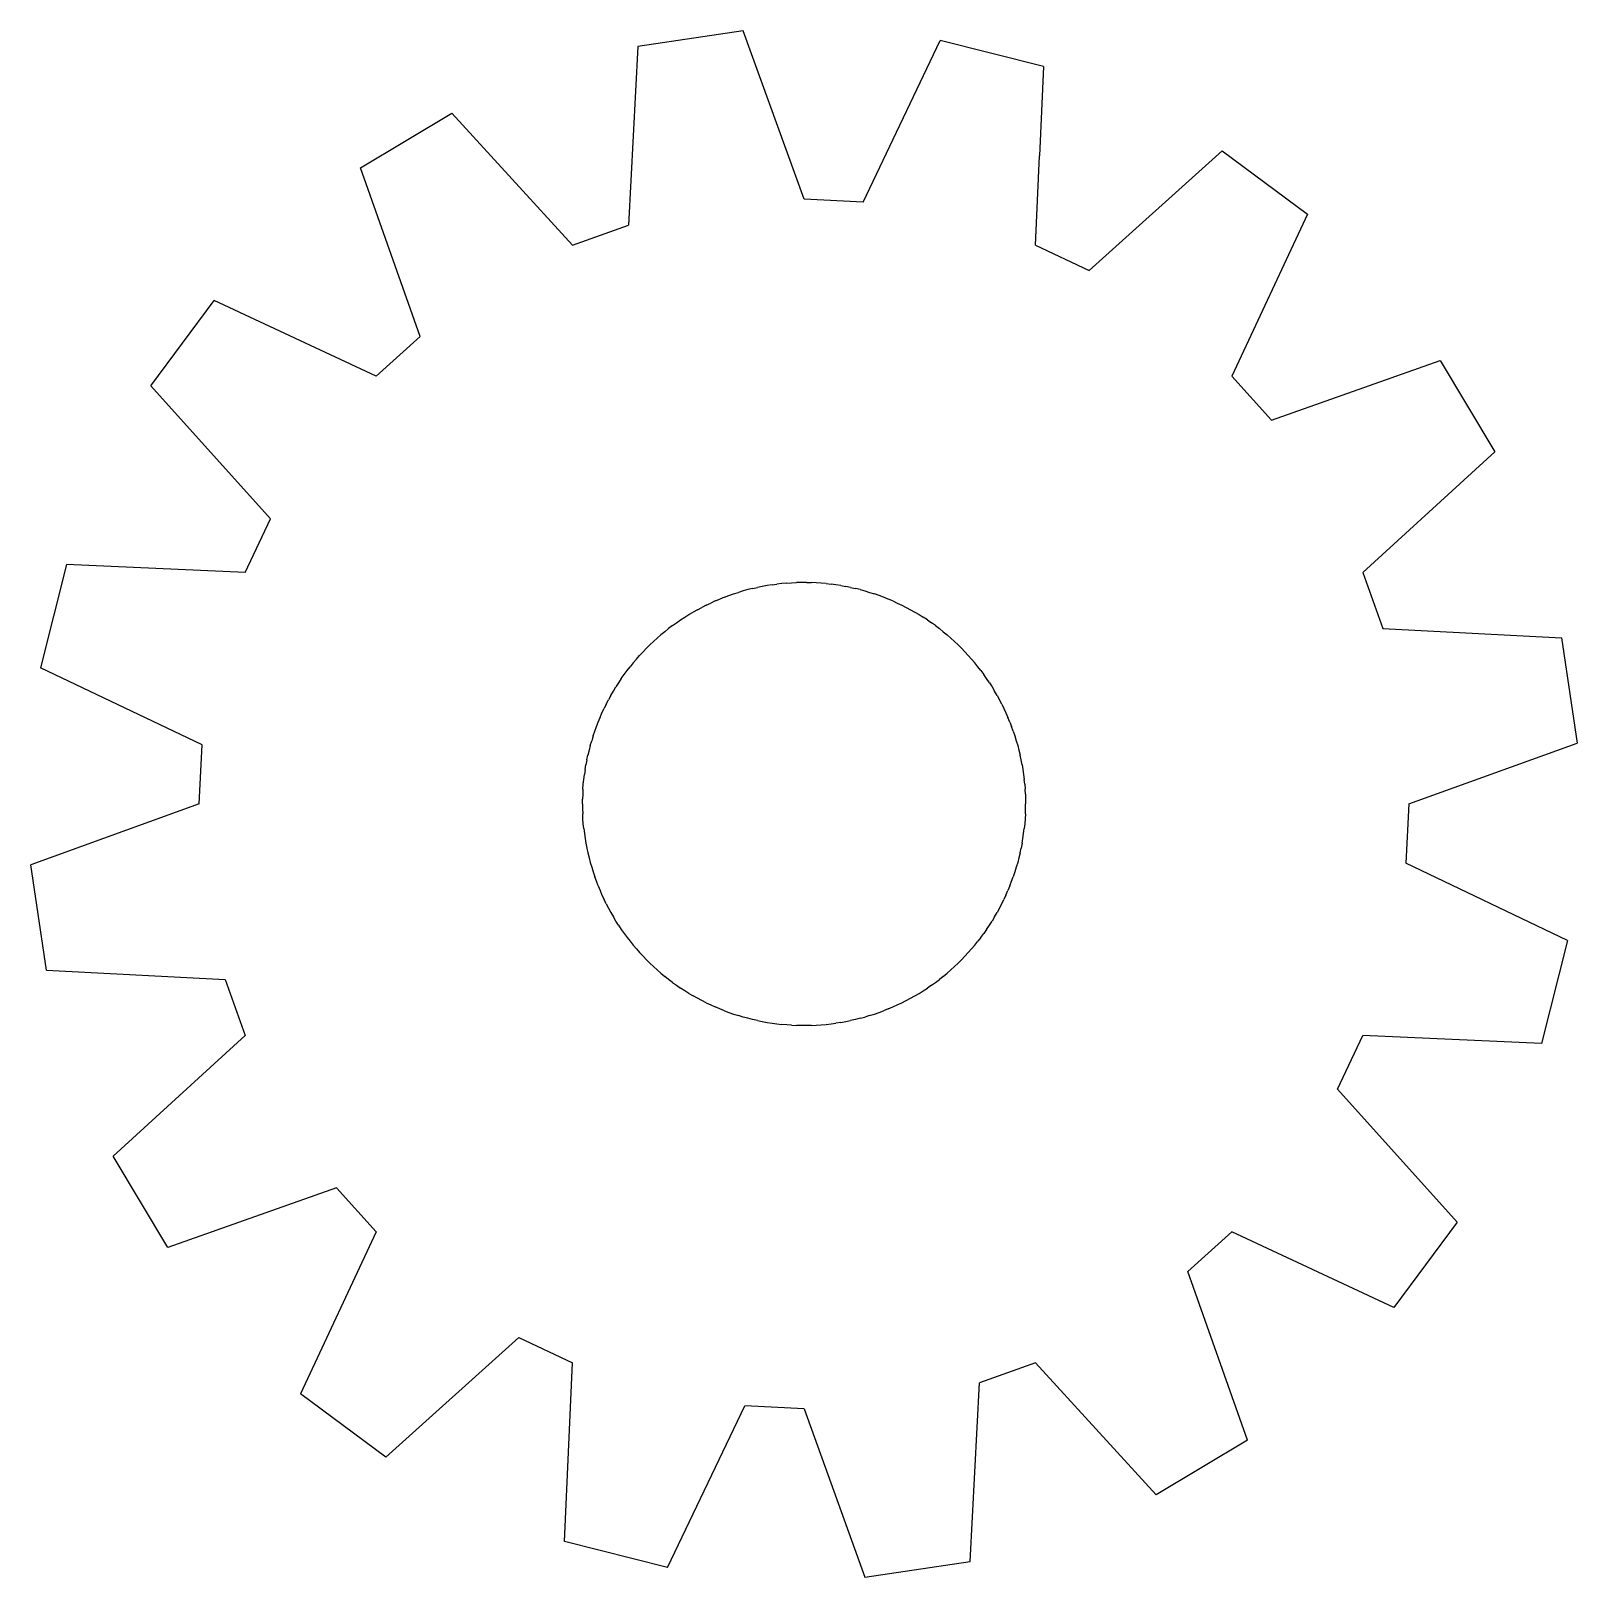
# Model space of a CAD drawing. Header units: millimetres. Extents: x 10 to 65.8, y 10 to 65.8.
import ezdxf

# ---------------------------------------------------------------- set-up
doc = ezdxf.new("R2010")
doc.units = ezdxf.units.MM
doc.layers.add('CUT', color=7, linetype='Continuous')

msp = doc.modelspace()

# ---------------------------------------------------------------- linework, layer by layer
at = {"layer": 'CUT'}
for p, q in [((35.717, 65.827), (31.913, 65.263)), ((37.914, 59.754), (35.717, 65.827)), ((40.054, 59.649), (42.836, 65.478)), ((46.566, 64.543), (42.836, 65.478)), ((31.913, 65.263), (31.574, 58.813)), ((46.566, 64.543), (46.419, 61.317)), ((21.904, 60.885), (25.202, 62.862)), ((29.556, 58.091), (25.202, 62.862)), ((48.209, 57.175), (53.01, 61.496)), ((53.01, 61.496), (56.098, 59.205)), ((24.059, 54.796), (21.904, 60.885)), ((46.271, 58.091), (46.419, 61.318)), ((40.054, 59.649), (37.914, 59.754)), ((56.098, 59.205), (53.357, 53.357)), ((29.556, 58.091), (31.574, 58.813)), ((46.271, 58.091), (48.209, 57.175)), ((14.332, 53.01), (16.622, 56.098)), ((22.47, 53.357), (16.622, 56.098)), ((24.059, 54.796), (22.47, 53.357)), ((54.796, 51.769), (60.885, 53.924)), ((60.885, 53.924), (62.862, 50.625)), ((54.796, 51.769), (53.357, 53.357)), ((18.653, 48.209), (14.332, 53.01)), ((58.091, 46.271), (62.862, 50.625)), ((17.736, 46.271), (18.653, 48.209)), ((11.284, 46.566), (10.35, 42.836)), ((17.736, 46.271), (11.284, 46.566)), ((36.583, 45.802), (36.408, 45.771)), ((36.759, 45.83), (36.583, 45.802)), ((36.759, 45.83), (36.936, 45.854)), ((37.113, 45.874), (36.936, 45.854)), ((37.29, 45.889), (37.113, 45.874)), ((37.29, 45.889), (37.468, 45.901)), ((37.468, 45.901), (37.646, 45.909)), ((37.825, 45.913), (37.646, 45.909)), ((38.003, 45.913), (37.825, 45.913)), ((38.003, 45.913), (38.181, 45.909)), ((38.359, 45.901), (38.181, 45.909)), ((38.537, 45.889), (38.359, 45.901)), ((38.714, 45.874), (38.537, 45.889)), ((38.714, 45.874), (38.892, 45.854)), ((39.068, 45.83), (38.892, 45.854)), ((39.244, 45.802), (39.068, 45.83)), ((39.244, 45.802), (39.42, 45.771)), ((58.091, 46.271), (58.813, 44.254)), ((34.709, 45.244), (34.546, 45.17)), ((34.709, 45.244), (34.873, 45.313)), ((35.038, 45.379), (34.873, 45.313)), ((35.038, 45.379), (35.205, 45.441)), ((35.205, 45.441), (35.374, 45.5)), ((35.374, 45.5), (35.543, 45.555)), ((35.714, 45.605), (35.543, 45.555)), ((35.886, 45.653), (35.714, 45.605)), ((36.059, 45.696), (35.886, 45.653)), ((36.059, 45.696), (36.233, 45.735)), ((36.408, 45.771), (36.233, 45.735)), ((39.594, 45.735), (39.42, 45.771)), ((39.594, 45.735), (39.768, 45.696)), ((39.941, 45.653), (39.768, 45.696)), ((39.941, 45.653), (40.113, 45.605)), ((40.113, 45.605), (40.284, 45.555)), ((40.284, 45.555), (40.454, 45.5)), ((40.622, 45.441), (40.454, 45.5)), ((40.789, 45.379), (40.622, 45.441)), ((40.955, 45.313), (40.789, 45.379)), ((41.119, 45.244), (40.955, 45.313)), ((41.119, 45.244), (41.281, 45.17)), ((33.609, 44.657), (33.76, 44.751)), ((33.76, 44.751), (33.914, 44.842)), ((34.069, 44.929), (33.914, 44.842)), ((34.069, 44.929), (34.226, 45.013)), ((34.385, 45.094), (34.226, 45.013)), ((34.385, 45.094), (34.546, 45.17)), ((41.281, 45.17), (41.442, 45.094)), ((41.442, 45.094), (41.601, 45.013)), ((41.601, 45.013), (41.758, 44.929)), ((41.758, 44.929), (41.914, 44.842)), ((41.914, 44.842), (42.067, 44.751)), ((42.067, 44.751), (42.218, 44.657)), ((32.886, 44.136), (32.749, 44.023)), ((32.886, 44.136), (33.026, 44.247)), ((33.168, 44.354), (33.026, 44.247)), ((33.168, 44.354), (33.313, 44.458)), ((33.313, 44.458), (33.46, 44.559)), ((33.46, 44.559), (33.609, 44.657)), ((42.368, 44.559), (42.218, 44.657)), ((42.368, 44.559), (42.514, 44.458)), ((42.659, 44.354), (42.514, 44.458)), ((42.659, 44.354), (42.801, 44.247)), ((42.941, 44.136), (42.801, 44.247)), ((42.941, 44.136), (43.079, 44.023)), ((58.813, 44.254), (65.263, 43.914)), ((32.352, 43.664), (32.225, 43.539)), ((32.352, 43.664), (32.482, 43.787)), ((32.482, 43.787), (32.614, 43.906)), ((32.749, 44.023), (32.614, 43.906)), ((43.214, 43.906), (43.079, 44.023)), ((43.214, 43.906), (43.346, 43.787)), ((43.346, 43.787), (43.475, 43.664)), ((43.602, 43.539), (43.475, 43.664)), ((65.263, 43.914), (65.827, 40.111)), ((31.747, 43.01), (31.635, 42.872)), ((31.862, 43.146), (31.747, 43.01)), ((31.862, 43.146), (31.98, 43.28)), ((32.101, 43.411), (31.98, 43.28)), ((32.225, 43.539), (32.101, 43.411)), ((43.726, 43.411), (43.602, 43.539)), ((43.726, 43.411), (43.847, 43.28)), ((43.965, 43.146), (43.847, 43.28)), ((44.08, 43.01), (43.965, 43.146)), ((44.192, 42.872), (44.08, 43.01)), ((16.179, 40.054), (10.35, 42.836)), ((31.318, 42.441), (31.219, 42.293)), ((31.318, 42.441), (31.421, 42.587)), ((31.421, 42.587), (31.526, 42.731)), ((31.526, 42.731), (31.635, 42.872)), ((44.301, 42.731), (44.192, 42.872)), ((44.301, 42.731), (44.407, 42.587)), ((44.509, 42.441), (44.407, 42.587)), ((44.608, 42.293), (44.509, 42.441)), ((30.941, 41.836), (31.03, 41.991)), ((31.03, 41.991), (31.123, 42.143)), ((31.219, 42.293), (31.123, 42.143)), ((44.608, 42.293), (44.704, 42.143)), ((44.704, 42.143), (44.797, 41.991)), ((44.886, 41.836), (44.797, 41.991)), ((30.62, 41.2), (30.695, 41.362)), ((30.774, 41.522), (30.695, 41.362)), ((30.774, 41.522), (30.856, 41.68)), ((30.941, 41.836), (30.856, 41.68)), ((44.886, 41.836), (44.972, 41.68)), ((45.054, 41.522), (44.972, 41.68)), ((45.054, 41.522), (45.132, 41.362)), ((45.132, 41.362), (45.207, 41.2)), ((30.417, 40.706), (30.481, 40.872)), ((30.481, 40.872), (30.548, 41.037)), ((30.548, 41.037), (30.62, 41.2)), ((45.207, 41.2), (45.279, 41.037)), ((45.347, 40.872), (45.279, 41.037)), ((45.347, 40.872), (45.411, 40.706)), ((30.198, 40.027), (30.247, 40.199)), ((30.3, 40.369), (30.247, 40.199)), ((30.3, 40.369), (30.356, 40.538)), ((30.356, 40.538), (30.417, 40.706)), ((45.471, 40.538), (45.411, 40.706)), ((45.471, 40.538), (45.528, 40.369)), ((45.528, 40.369), (45.58, 40.199)), ((45.58, 40.199), (45.629, 40.027)), ((16.074, 37.914), (16.179, 40.054)), ((30.074, 39.507), (30.111, 39.681)), ((30.153, 39.855), (30.111, 39.681)), ((30.198, 40.027), (30.153, 39.855)), ((45.629, 40.027), (45.675, 39.855)), ((45.675, 39.855), (45.716, 39.681)), ((45.753, 39.507), (45.716, 39.681)), ((59.754, 37.914), (65.827, 40.111)), ((30.011, 39.156), (29.985, 38.98)), ((30.011, 39.156), (30.04, 39.332)), ((30.074, 39.507), (30.04, 39.332)), ((45.787, 39.332), (45.753, 39.507)), ((45.787, 39.332), (45.817, 39.156)), ((45.817, 39.156), (45.842, 38.98)), ((29.932, 38.448), (29.945, 38.626)), ((29.945, 38.626), (29.963, 38.803)), ((29.963, 38.803), (29.985, 38.98)), ((45.842, 38.98), (45.864, 38.803)), ((45.882, 38.626), (45.864, 38.803)), ((45.882, 38.626), (45.896, 38.448)), ((29.914, 37.914), (29.916, 38.092)), ((29.922, 38.27), (29.916, 38.092)), ((29.932, 38.448), (29.922, 38.27)), ((45.906, 38.27), (45.896, 38.448)), ((45.906, 38.27), (45.912, 38.092)), ((45.912, 38.092), (45.914, 37.914)), ((16.074, 37.914), (10, 35.717)), ((29.914, 37.914), (29.916, 37.735)), ((29.916, 37.735), (29.922, 37.557)), ((29.932, 37.379), (29.922, 37.557)), ((45.906, 37.557), (45.896, 37.379)), ((45.906, 37.557), (45.912, 37.735)), ((45.912, 37.735), (45.914, 37.914)), ((59.754, 37.914), (59.649, 35.773)), ((29.945, 37.202), (29.932, 37.379)), ((29.963, 37.024), (29.945, 37.202)), ((29.963, 37.024), (29.985, 36.847)), ((29.985, 36.847), (30.011, 36.671)), ((45.817, 36.671), (45.842, 36.847)), ((45.842, 36.847), (45.864, 37.024)), ((45.882, 37.202), (45.864, 37.024)), ((45.896, 37.379), (45.882, 37.202)), ((30.011, 36.671), (30.04, 36.495)), ((30.04, 36.495), (30.074, 36.32)), ((30.074, 36.32), (30.111, 36.146)), ((45.716, 36.146), (45.753, 36.32)), ((45.787, 36.495), (45.753, 36.32)), ((45.787, 36.495), (45.817, 36.671)), ((30.111, 36.146), (30.153, 35.973)), ((30.153, 35.973), (30.198, 35.8)), ((30.198, 35.8), (30.247, 35.629)), ((45.629, 35.8), (45.58, 35.629)), ((45.675, 35.973), (45.629, 35.8)), ((45.716, 36.146), (45.675, 35.973)), ((65.478, 32.991), (59.649, 35.773)), ((10.564, 31.913), (10, 35.717)), ((30.247, 35.629), (30.3, 35.459)), ((30.3, 35.459), (30.356, 35.289)), ((30.417, 35.122), (30.356, 35.289)), ((45.411, 35.122), (45.471, 35.289)), ((45.528, 35.459), (45.471, 35.289)), ((45.58, 35.629), (45.528, 35.459)), ((30.481, 34.955), (30.417, 35.122)), ((30.481, 34.955), (30.548, 34.791)), ((30.548, 34.791), (30.62, 34.627)), ((30.62, 34.627), (30.695, 34.466)), ((45.207, 34.627), (45.132, 34.466)), ((45.207, 34.627), (45.279, 34.791)), ((45.347, 34.955), (45.279, 34.791)), ((45.347, 34.955), (45.411, 35.122)), ((30.774, 34.306), (30.695, 34.466)), ((30.774, 34.306), (30.856, 34.147)), ((30.856, 34.147), (30.941, 33.991)), ((44.972, 34.147), (44.886, 33.991)), ((44.972, 34.147), (45.054, 34.306)), ((45.054, 34.306), (45.132, 34.466)), ((30.941, 33.991), (31.03, 33.837)), ((31.123, 33.684), (31.03, 33.837)), ((31.219, 33.534), (31.123, 33.684)), ((31.219, 33.534), (31.318, 33.386)), ((44.509, 33.386), (44.608, 33.534)), ((44.608, 33.534), (44.704, 33.684)), ((44.797, 33.837), (44.704, 33.684)), ((44.797, 33.837), (44.886, 33.991)), ((31.318, 33.386), (31.421, 33.24)), ((31.421, 33.24), (31.526, 33.097)), ((31.526, 33.097), (31.635, 32.956)), ((31.635, 32.956), (31.747, 32.817)), ((44.08, 32.817), (44.192, 32.956)), ((44.301, 33.097), (44.192, 32.956)), ((44.301, 33.097), (44.407, 33.24)), ((44.509, 33.386), (44.407, 33.24)), ((65.478, 32.991), (64.543, 29.261)), ((31.747, 32.817), (31.862, 32.681)), ((31.862, 32.681), (31.98, 32.547)), ((31.98, 32.547), (32.101, 32.417)), ((32.101, 32.417), (32.225, 32.288)), ((43.602, 32.288), (43.726, 32.417)), ((43.847, 32.547), (43.726, 32.417)), ((43.847, 32.547), (43.965, 32.681)), ((44.08, 32.817), (43.965, 32.681)), ((10.564, 31.913), (17.014, 31.574)), ((32.225, 32.288), (32.352, 32.163)), ((32.482, 32.041), (32.352, 32.163)), ((32.614, 31.921), (32.482, 32.041)), ((32.614, 31.921), (32.749, 31.804)), ((43.079, 31.804), (43.214, 31.921)), ((43.346, 32.041), (43.214, 31.921)), ((43.346, 32.041), (43.475, 32.163)), ((43.475, 32.163), (43.602, 32.288)), ((17.014, 31.574), (17.736, 29.556)), ((32.749, 31.804), (32.886, 31.691)), ((33.026, 31.58), (32.886, 31.691)), ((33.168, 31.473), (33.026, 31.58)), ((33.168, 31.473), (33.313, 31.369)), ((33.313, 31.369), (33.46, 31.268)), ((33.609, 31.171), (33.46, 31.268)), ((42.218, 31.171), (42.368, 31.268)), ((42.514, 31.369), (42.368, 31.268)), ((42.514, 31.369), (42.659, 31.473)), ((42.659, 31.473), (42.801, 31.58)), ((42.941, 31.691), (42.801, 31.58)), ((42.941, 31.691), (43.079, 31.804)), ((33.76, 31.076), (33.609, 31.171)), ((33.76, 31.076), (33.914, 30.985)), ((34.069, 30.898), (33.914, 30.985)), ((34.226, 30.814), (34.069, 30.898)), ((34.385, 30.734), (34.226, 30.814)), ((34.385, 30.734), (34.546, 30.657)), ((41.281, 30.657), (41.442, 30.734)), ((41.442, 30.734), (41.601, 30.814)), ((41.601, 30.814), (41.758, 30.898)), ((41.758, 30.898), (41.914, 30.985)), ((41.914, 30.985), (42.067, 31.076)), ((42.067, 31.076), (42.218, 31.171)), ((34.546, 30.657), (34.709, 30.584)), ((34.873, 30.514), (34.709, 30.584)), ((35.038, 30.448), (34.873, 30.514)), ((35.038, 30.448), (35.205, 30.386)), ((35.205, 30.386), (35.374, 30.328)), ((35.374, 30.328), (35.543, 30.273)), ((35.714, 30.222), (35.543, 30.273)), ((35.886, 30.175), (35.714, 30.222)), ((36.059, 30.132), (35.886, 30.175)), ((39.941, 30.175), (39.768, 30.132)), ((39.941, 30.175), (40.113, 30.222)), ((40.284, 30.273), (40.113, 30.222)), ((40.284, 30.273), (40.454, 30.328)), ((40.454, 30.328), (40.622, 30.386)), ((40.622, 30.386), (40.789, 30.448)), ((40.955, 30.514), (40.789, 30.448)), ((40.955, 30.514), (41.119, 30.584)), ((41.119, 30.584), (41.281, 30.657)), ((36.233, 30.092), (36.059, 30.132)), ((36.233, 30.092), (36.408, 30.057)), ((36.408, 30.057), (36.583, 30.025)), ((36.583, 30.025), (36.759, 29.997)), ((36.759, 29.997), (36.936, 29.974)), ((36.936, 29.974), (37.113, 29.954)), ((37.29, 29.938), (37.113, 29.954)), ((37.468, 29.926), (37.29, 29.938)), ((37.468, 29.926), (37.646, 29.918)), ((37.825, 29.914), (37.646, 29.918)), ((38.003, 29.914), (37.825, 29.914)), ((38.181, 29.918), (38.003, 29.914)), ((38.181, 29.918), (38.359, 29.926)), ((38.359, 29.926), (38.537, 29.938)), ((38.537, 29.938), (38.714, 29.954)), ((38.714, 29.954), (38.892, 29.974)), ((38.892, 29.974), (39.068, 29.997)), ((39.244, 30.025), (39.068, 29.997)), ((39.244, 30.025), (39.42, 30.057)), ((39.42, 30.057), (39.594, 30.092)), ((39.768, 30.132), (39.594, 30.092)), ((17.736, 29.556), (12.966, 25.202)), ((57.175, 27.618), (58.091, 29.556)), ((64.543, 29.261), (58.091, 29.556)), ((61.496, 22.818), (57.175, 27.618)), ((14.942, 21.904), (12.966, 25.202)), ((21.031, 24.059), (14.942, 21.904)), ((22.47, 22.47), (21.031, 24.059)), ((22.47, 22.47), (19.729, 16.622)), ((53.357, 22.47), (51.769, 21.031)), ((59.205, 19.729), (53.357, 22.47)), ((61.496, 22.818), (59.205, 19.729)), ((53.924, 14.942), (51.769, 21.031)), ((27.618, 18.653), (22.818, 14.332)), ((27.618, 18.653), (29.556, 17.736)), ((29.261, 11.284), (29.556, 17.736)), ((46.271, 17.736), (44.254, 17.014)), ((50.625, 12.966), (46.271, 17.736)), ((43.914, 10.564), (44.254, 17.014)), ((22.818, 14.332), (19.729, 16.622)), ((32.991, 10.35), (35.773, 16.179)), ((37.914, 16.074), (35.773, 16.179)), ((37.914, 16.074), (40.111, 10)), ((53.924, 14.942), (50.625, 12.966)), ((32.991, 10.35), (29.261, 11.284)), ((40.111, 10), (43.914, 10.564))]:
    msp.add_line(p, q, dxfattribs=at)

doc.saveas('drawing.dxf')
